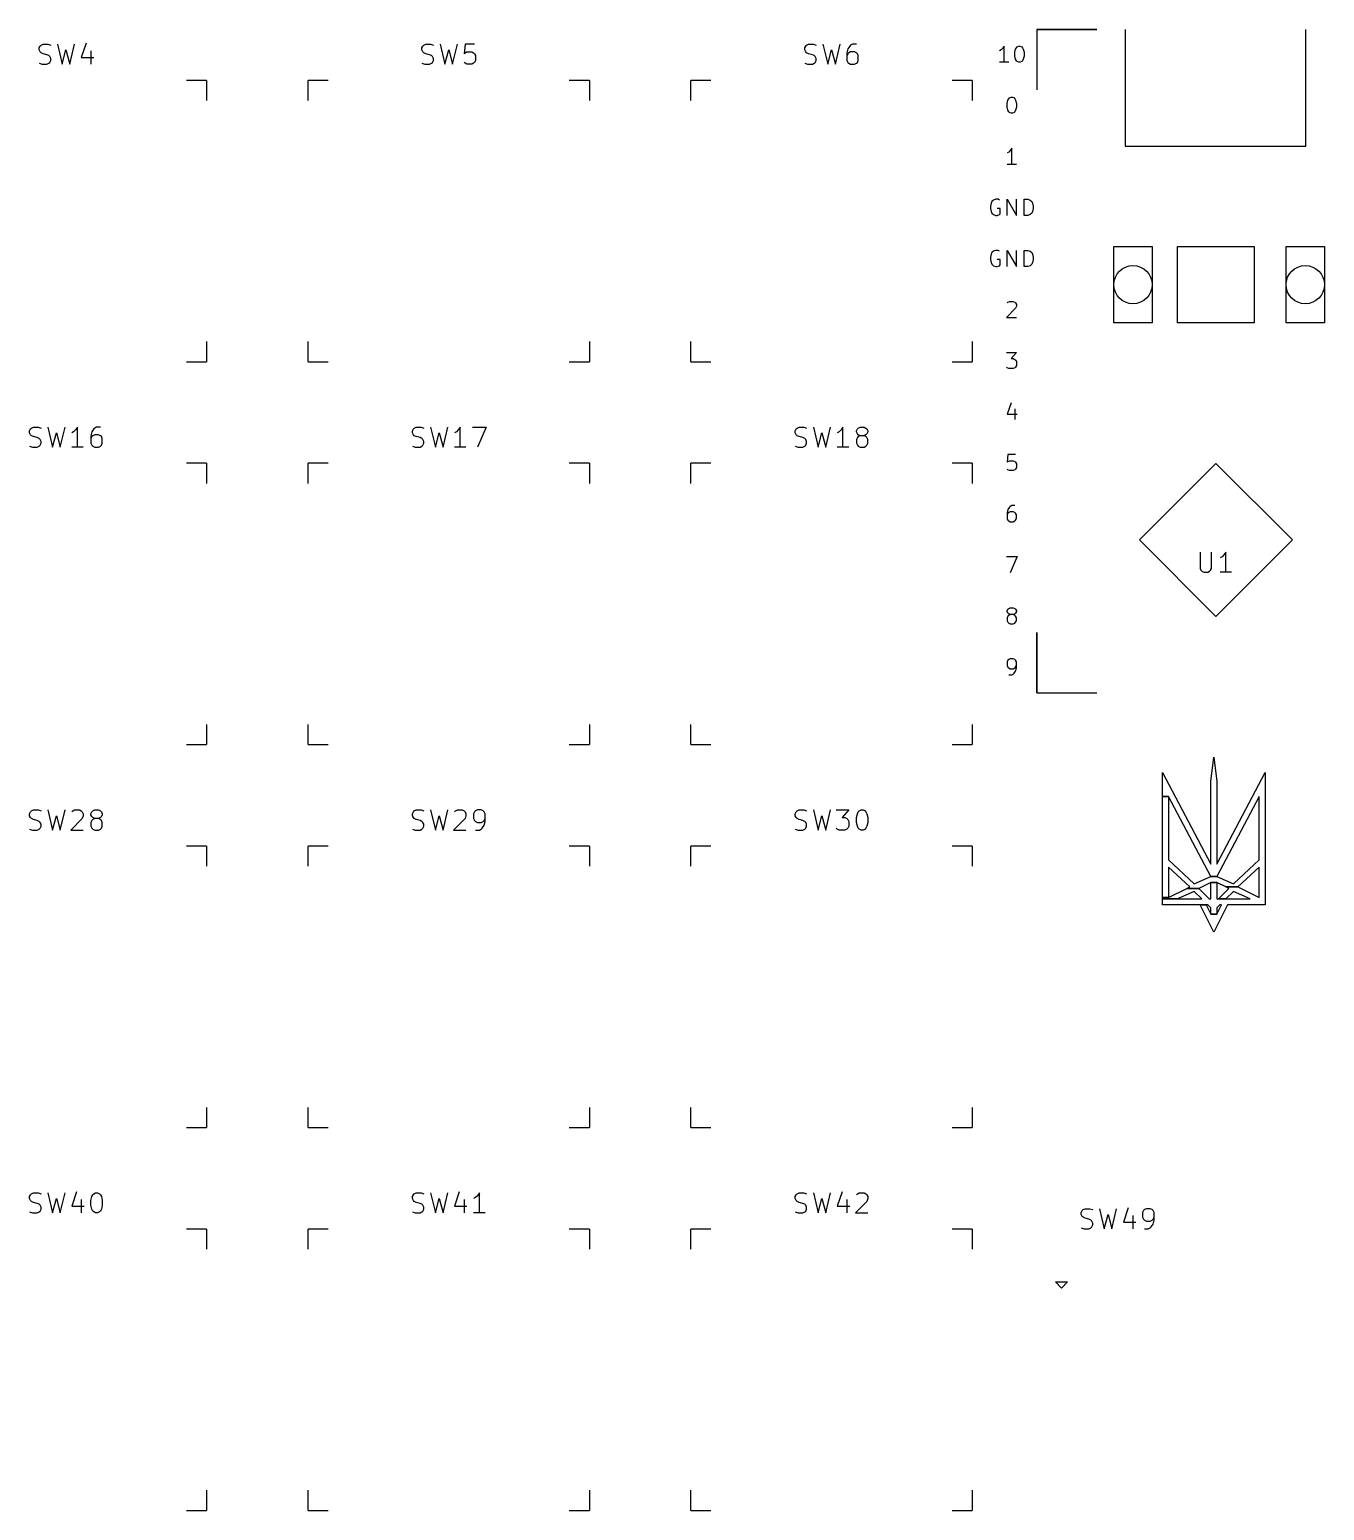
# Model space of a CAD drawing. Extents: x 0.87 to 10.51, y -3.77 to -0.78.
# Drawn here: x 3.326 to 5.862, y -3.676 to -0.775 of the extents above; entities that cross this region are included whole.
import ezdxf

# ---------------------------------------------------------------- set-up
doc = ezdxf.new("R2010")
doc.units = 0
doc.header["$MEASUREMENT"] = 0
doc.layers.add('BLACK', color=7, linetype='CONTINUOUS')

msp = doc.modelspace()

# ---------------------------------------------------------------- linework, layer by layer
at = {"layer": 'BLACK', "linetype": 'CONTINUOUS'}
for p, q in [((5.2988, -0.7754), (5.2988, -0.8935)), ((5.2988, -0.7754), (5.4169, -0.7754)), ((5.4169, -0.7754), (5.2988, -0.7754)), ((5.472, -0.7754), (5.472, -1.0037)), ((5.8264, -1.0037), (5.8264, -0.7754)), ((3.3444, -0.8114), (3.3462, -0.8077)), ((3.3444, -0.8152), (3.3444, -0.8114)), ((3.3462, -0.8077), (3.3481, -0.8058)), ((3.3481, -0.8058), (3.3519, -0.8039)), ((3.3519, -0.8039), (3.3612, -0.8039)), ((3.3612, -0.8039), (3.3669, -0.8058)), ((3.38, -0.8039), (3.3894, -0.8433)), ((3.4043, -0.8433), (3.4137, -0.8039)), ((3.4362, -0.8021), (3.4268, -0.8302)), ((4.0944, -0.8114), (4.0962, -0.8077)), ((4.0944, -0.8152), (4.0944, -0.8114)), ((4.0962, -0.8077), (4.0981, -0.8058)), ((4.0981, -0.8058), (4.1019, -0.8039)), ((4.1019, -0.8039), (4.1112, -0.8039)), ((4.1112, -0.8039), (4.1169, -0.8058)), ((4.13, -0.8039), (4.1394, -0.8433)), ((4.1543, -0.8433), (4.1637, -0.8039)), ((4.1787, -0.8039), (4.1768, -0.8227)), ((4.1975, -0.8039), (4.1787, -0.8039)), ((4.8444, -0.8114), (4.8462, -0.8077)), ((4.8444, -0.8152), (4.8444, -0.8114)), ((4.8462, -0.8077), (4.8481, -0.8058)), ((4.8481, -0.8058), (4.8519, -0.8039)), ((4.8519, -0.8039), (4.8612, -0.8039)), ((4.8612, -0.8039), (4.8669, -0.8058)), ((4.88, -0.8039), (4.8894, -0.8433)), ((4.9043, -0.8433), (4.9137, -0.8039)), ((4.9325, -0.8077), (4.9287, -0.8133)), ((4.9343, -0.8058), (4.9325, -0.8077)), ((4.9381, -0.8039), (4.9343, -0.8058)), ((4.9456, -0.8039), (4.9381, -0.8039)), ((5.235, -0.8078), (5.232, -0.8123)), ((5.235, -0.8393), (5.235, -0.8078)), ((5.2575, -0.8138), (5.259, -0.8108)), ((5.259, -0.8108), (5.2605, -0.8093)), ((5.2605, -0.8093), (5.2635, -0.8078)), ((5.2635, -0.8078), (5.2665, -0.8078)), ((5.2665, -0.8078), (5.2695, -0.8093)), ((5.2695, -0.8093), (5.271, -0.8108)), ((5.271, -0.8108), (5.2725, -0.8138)), ((3.3462, -0.8189), (3.3444, -0.8152)), ((3.3481, -0.8208), (3.3462, -0.8189)), ((3.3519, -0.8227), (3.3481, -0.8208)), ((3.3594, -0.8246), (3.3519, -0.8227)), ((3.3631, -0.8264), (3.3594, -0.8246)), ((3.365, -0.8283), (3.3631, -0.8264)), ((3.3631, -0.8414), (3.365, -0.8396)), ((3.3669, -0.8321), (3.365, -0.8283)), ((3.365, -0.8396), (3.3669, -0.8358)), ((3.3669, -0.8358), (3.3669, -0.8321)), ((3.3894, -0.8433), (3.3969, -0.8152)), ((3.3969, -0.8152), (3.4043, -0.8433)), ((3.4268, -0.8302), (3.4512, -0.8302)), ((3.4456, -0.8171), (3.4456, -0.8433)), ((4.0962, -0.8189), (4.0944, -0.8152)), ((4.0981, -0.8208), (4.0962, -0.8189)), ((4.1019, -0.8227), (4.0981, -0.8208)), ((4.1094, -0.8246), (4.1019, -0.8227)), ((4.1131, -0.8264), (4.1094, -0.8246)), ((4.115, -0.8283), (4.1131, -0.8264)), ((4.1131, -0.8414), (4.115, -0.8396)), ((4.1169, -0.8321), (4.115, -0.8283)), ((4.115, -0.8396), (4.1169, -0.8358)), ((4.1169, -0.8358), (4.1169, -0.8321)), ((4.1394, -0.8433), (4.1469, -0.8152)), ((4.1469, -0.8152), (4.1543, -0.8433)), ((4.1768, -0.8227), (4.1787, -0.8208)), ((4.1787, -0.8414), (4.1768, -0.8396)), ((4.1787, -0.8208), (4.1825, -0.8189)), ((4.1825, -0.8189), (4.1918, -0.8189)), ((4.1918, -0.8189), (4.1956, -0.8208)), ((4.1956, -0.8208), (4.1975, -0.8227)), ((4.1975, -0.8396), (4.1956, -0.8414)), ((4.1975, -0.8227), (4.1993, -0.8264)), ((4.1993, -0.8358), (4.1975, -0.8396)), ((4.1993, -0.8264), (4.1993, -0.8358)), ((4.8462, -0.8189), (4.8444, -0.8152)), ((4.8481, -0.8208), (4.8462, -0.8189)), ((4.8519, -0.8227), (4.8481, -0.8208)), ((4.8594, -0.8246), (4.8519, -0.8227)), ((4.8631, -0.8264), (4.8594, -0.8246)), ((4.865, -0.8283), (4.8631, -0.8264)), ((4.8631, -0.8414), (4.865, -0.8396)), ((4.8669, -0.8321), (4.865, -0.8283)), ((4.865, -0.8396), (4.8669, -0.8358)), ((4.8669, -0.8358), (4.8669, -0.8321)), ((4.8894, -0.8433), (4.8969, -0.8152)), ((4.8969, -0.8152), (4.9043, -0.8433)), ((4.9287, -0.8133), (4.9268, -0.8208)), ((4.9268, -0.8208), (4.9268, -0.8358)), ((4.9287, -0.8227), (4.9268, -0.8264)), ((4.9268, -0.8358), (4.9287, -0.8396)), ((4.9306, -0.8208), (4.9287, -0.8227)), ((4.9287, -0.8396), (4.9306, -0.8414)), ((4.9343, -0.8189), (4.9306, -0.8208)), ((4.9418, -0.8189), (4.9343, -0.8189)), ((4.9456, -0.8208), (4.9418, -0.8189)), ((4.9475, -0.8227), (4.9456, -0.8208)), ((4.9456, -0.8414), (4.9475, -0.8396)), ((4.9493, -0.8264), (4.9475, -0.8227)), ((4.9475, -0.8396), (4.9493, -0.8358)), ((4.9493, -0.8358), (4.9493, -0.8264)), ((5.229, -0.8153), (5.226, -0.8168)), ((5.244, -0.8393), (5.226, -0.8393)), ((5.232, -0.8123), (5.229, -0.8153)), ((5.256, -0.8198), (5.2575, -0.8138)), ((5.256, -0.8273), (5.256, -0.8198)), ((5.2575, -0.8333), (5.256, -0.8273)), ((5.259, -0.8363), (5.2575, -0.8333)), ((5.2605, -0.8378), (5.259, -0.8363)), ((5.2635, -0.8393), (5.2605, -0.8378)), ((5.2665, -0.8393), (5.2635, -0.8393)), ((5.2695, -0.8378), (5.2665, -0.8393)), ((5.271, -0.8363), (5.2695, -0.8378)), ((5.2725, -0.8333), (5.271, -0.8363)), ((5.2725, -0.8138), (5.274, -0.8198)), ((5.274, -0.8273), (5.2725, -0.8333)), ((5.274, -0.8198), (5.274, -0.8273)), ((3.3444, -0.8414), (3.35, -0.8433)), ((3.35, -0.8433), (3.3594, -0.8433)), ((3.3594, -0.8433), (3.3631, -0.8414)), ((4.0944, -0.8414), (4.1, -0.8433)), ((4.1, -0.8433), (4.1094, -0.8433)), ((4.1094, -0.8433), (4.1131, -0.8414)), ((4.1825, -0.8433), (4.1787, -0.8414)), ((4.1918, -0.8433), (4.1825, -0.8433)), ((4.1956, -0.8414), (4.1918, -0.8433)), ((4.8444, -0.8414), (4.85, -0.8433)), ((4.85, -0.8433), (4.8594, -0.8433)), ((4.8594, -0.8433), (4.8631, -0.8414)), ((4.9306, -0.8414), (4.9343, -0.8433)), ((4.9343, -0.8433), (4.9418, -0.8433)), ((4.9418, -0.8433), (4.9456, -0.8414)), ((3.6724, -0.8748), (3.6331, -0.8748)), ((3.6724, -0.8748), (3.6724, -0.9142)), ((3.8713, -0.9142), (3.8713, -0.8748)), ((3.9106, -0.8748), (3.8713, -0.8748)), ((4.4224, -0.8748), (4.3831, -0.8748)), ((4.4224, -0.8748), (4.4224, -0.9142)), ((4.6213, -0.9142), (4.6213, -0.8748)), ((4.6606, -0.8748), (4.6213, -0.8748)), ((5.1724, -0.8748), (5.1331, -0.8748)), ((5.1724, -0.8748), (5.1724, -0.9142)), ((5.241, -0.9198), (5.2425, -0.9138)), ((5.241, -0.9273), (5.241, -0.9198)), ((5.2425, -0.9333), (5.241, -0.9273)), ((5.2425, -0.9138), (5.244, -0.9108)), ((5.244, -0.9108), (5.2455, -0.9093)), ((5.2455, -0.9093), (5.2485, -0.9078)), ((5.2485, -0.9078), (5.2515, -0.9078)), ((5.2515, -0.9078), (5.2545, -0.9093)), ((5.2545, -0.9093), (5.256, -0.9108)), ((5.256, -0.9108), (5.2575, -0.9138)), ((5.2575, -0.9138), (5.259, -0.9198)), ((5.259, -0.9273), (5.2575, -0.9333)), ((5.259, -0.9198), (5.259, -0.9273)), ((5.244, -0.9363), (5.2425, -0.9333)), ((5.2455, -0.9378), (5.244, -0.9363)), ((5.2485, -0.9393), (5.2455, -0.9378)), ((5.2515, -0.9393), (5.2485, -0.9393)), ((5.2545, -0.9378), (5.2515, -0.9393)), ((5.256, -0.9363), (5.2545, -0.9378)), ((5.2575, -0.9333), (5.256, -0.9363)), ((5.247, -1.0123), (5.244, -1.0153)), ((5.25, -1.0078), (5.247, -1.0123)), ((5.25, -1.0393), (5.25, -1.0078)), ((5.472, -1.0037), (5.8264, -1.0037)), ((5.244, -1.0153), (5.241, -1.0168)), ((5.259, -1.0393), (5.241, -1.0393)), ((5.2095, -1.1153), (5.208, -1.1213)), ((5.208, -1.1213), (5.208, -1.1258)), ((5.208, -1.1258), (5.2095, -1.1318)), ((5.211, -1.1123), (5.2095, -1.1153)), ((5.214, -1.1093), (5.211, -1.1123)), ((5.2185, -1.1078), (5.214, -1.1093)), ((5.223, -1.1078), (5.2185, -1.1078)), ((5.2275, -1.1258), (5.2215, -1.1258)), ((5.226, -1.1093), (5.223, -1.1078)), ((5.2275, -1.1363), (5.2275, -1.1258)), ((5.241, -1.1393), (5.241, -1.1078)), ((5.241, -1.1078), (5.259, -1.1393)), ((5.259, -1.1393), (5.259, -1.1078)), ((5.274, -1.1393), (5.274, -1.1078)), ((5.274, -1.1078), (5.2815, -1.1078)), ((5.2815, -1.1078), (5.286, -1.1093)), ((5.286, -1.1093), (5.289, -1.1123)), ((5.289, -1.1123), (5.2905, -1.1153)), ((5.2905, -1.1153), (5.292, -1.1213)), ((5.292, -1.1258), (5.2905, -1.1318)), ((5.292, -1.1213), (5.292, -1.1258)), ((5.2095, -1.1318), (5.211, -1.1348)), ((5.211, -1.1348), (5.214, -1.1378)), ((5.214, -1.1378), (5.2185, -1.1393)), ((5.2185, -1.1393), (5.2215, -1.1393)), ((5.2215, -1.1393), (5.226, -1.1378)), ((5.226, -1.1378), (5.2275, -1.1363)), ((5.2815, -1.1393), (5.274, -1.1393)), ((5.286, -1.1378), (5.2815, -1.1393)), ((5.289, -1.1348), (5.286, -1.1378)), ((5.2905, -1.1318), (5.289, -1.1348)), ((5.2095, -1.2153), (5.208, -1.2213)), ((5.211, -1.2123), (5.2095, -1.2153)), ((5.214, -1.2093), (5.211, -1.2123)), ((5.2185, -1.2078), (5.214, -1.2093)), ((5.223, -1.2078), (5.2185, -1.2078)), ((5.226, -1.2093), (5.223, -1.2078)), ((5.241, -1.2393), (5.241, -1.2078)), ((5.241, -1.2078), (5.259, -1.2393)), ((5.259, -1.2393), (5.259, -1.2078)), ((5.274, -1.2393), (5.274, -1.2078)), ((5.274, -1.2078), (5.2815, -1.2078)), ((5.2815, -1.2078), (5.286, -1.2093)), ((5.286, -1.2093), (5.289, -1.2123)), ((5.289, -1.2123), (5.2905, -1.2153)), ((5.2905, -1.2153), (5.292, -1.2213)), ((5.45, -1.2), (5.525, -1.2)), ((5.45, -1.35), (5.45, -1.2)), ((5.525, -1.2), (5.525, -1.35)), ((5.575, -1.2), (5.725, -1.2)), ((5.575, -1.35), (5.575, -1.2)), ((5.725, -1.2), (5.725, -1.35)), ((5.7875, -1.2), (5.8625, -1.2)), ((5.7875, -1.35), (5.7875, -1.2)), ((5.8625, -1.2), (5.8625, -1.35)), ((5.208, -1.2213), (5.208, -1.2258)), ((5.208, -1.2258), (5.2095, -1.2318)), ((5.2095, -1.2318), (5.211, -1.2348)), ((5.211, -1.2348), (5.214, -1.2378)), ((5.214, -1.2378), (5.2185, -1.2393)), ((5.2185, -1.2393), (5.2215, -1.2393)), ((5.2275, -1.2258), (5.2215, -1.2258)), ((5.2215, -1.2393), (5.226, -1.2378)), ((5.226, -1.2378), (5.2275, -1.2363)), ((5.2275, -1.2363), (5.2275, -1.2258)), ((5.2815, -1.2393), (5.274, -1.2393)), ((5.286, -1.2378), (5.2815, -1.2393)), ((5.289, -1.2348), (5.286, -1.2378)), ((5.2905, -1.2318), (5.289, -1.2348)), ((5.292, -1.2258), (5.2905, -1.2318)), ((5.292, -1.2213), (5.292, -1.2258)), ((5.2575, -1.3213), (5.2395, -1.3393)), ((5.241, -1.3108), (5.2425, -1.3093)), ((5.2425, -1.3093), (5.2455, -1.3078)), ((5.2455, -1.3078), (5.253, -1.3078)), ((5.253, -1.3078), (5.256, -1.3093)), ((5.256, -1.3093), (5.2575, -1.3108)), ((5.2575, -1.3108), (5.259, -1.3138)), ((5.259, -1.3168), (5.2575, -1.3213)), ((5.259, -1.3138), (5.259, -1.3168)), ((5.2395, -1.3393), (5.259, -1.3393)), ((5.525, -1.35), (5.45, -1.35)), ((5.725, -1.35), (5.575, -1.35)), ((5.8625, -1.35), (5.7875, -1.35)), ((3.6724, -1.3866), (3.6724, -1.426)), ((3.8713, -1.426), (3.8713, -1.3866)), ((4.4224, -1.3866), (4.4224, -1.426)), ((4.6213, -1.426), (4.6213, -1.3866)), ((5.1724, -1.3866), (5.1724, -1.426)), ((5.2395, -1.4078), (5.259, -1.4078)), ((5.259, -1.4078), (5.2485, -1.4198)), ((5.2485, -1.4198), (5.253, -1.4198)), ((5.253, -1.4198), (5.256, -1.4213)), ((5.256, -1.4213), (5.2575, -1.4228)), ((3.6331, -1.426), (3.6724, -1.426)), ((3.8713, -1.426), (3.9106, -1.426)), ((4.3831, -1.426), (4.4224, -1.426)), ((4.6213, -1.426), (4.6606, -1.426)), ((5.1331, -1.426), (5.1724, -1.426)), ((5.241, -1.4378), (5.2395, -1.4363)), ((5.244, -1.4393), (5.241, -1.4378)), ((5.253, -1.4393), (5.244, -1.4393)), ((5.256, -1.4378), (5.253, -1.4393)), ((5.2575, -1.4363), (5.256, -1.4378)), ((5.2575, -1.4228), (5.259, -1.4258)), ((5.259, -1.4333), (5.2575, -1.4363)), ((5.259, -1.4258), (5.259, -1.4333)), ((5.2485, -1.5063), (5.241, -1.5288)), ((5.241, -1.5288), (5.2605, -1.5288)), ((5.256, -1.5183), (5.256, -1.5393)), ((3.3256, -1.5614), (3.3275, -1.5577)), ((3.3256, -1.5652), (3.3256, -1.5614)), ((3.3275, -1.5689), (3.3256, -1.5652)), ((3.3275, -1.5577), (3.3294, -1.5558)), ((3.3294, -1.5558), (3.3331, -1.5539)), ((3.3331, -1.5539), (3.3425, -1.5539)), ((3.3425, -1.5539), (3.3481, -1.5558)), ((3.3612, -1.5539), (3.3706, -1.5933)), ((3.3706, -1.5933), (3.3781, -1.5652)), ((3.3781, -1.5652), (3.3856, -1.5933)), ((3.3856, -1.5933), (3.395, -1.5539)), ((3.4118, -1.5633), (3.4081, -1.5652)), ((3.4156, -1.5596), (3.4118, -1.5633)), ((3.4193, -1.5539), (3.4156, -1.5596)), ((3.4193, -1.5933), (3.4193, -1.5539)), ((3.4475, -1.5633), (3.4456, -1.5708)), ((3.4512, -1.5577), (3.4475, -1.5633)), ((3.4531, -1.5558), (3.4512, -1.5577)), ((3.4568, -1.5539), (3.4531, -1.5558)), ((3.4643, -1.5539), (3.4568, -1.5539)), ((4.0756, -1.5614), (4.0775, -1.5577)), ((4.0756, -1.5652), (4.0756, -1.5614)), ((4.0775, -1.5689), (4.0756, -1.5652)), ((4.0775, -1.5577), (4.0794, -1.5558)), ((4.0794, -1.5558), (4.0831, -1.5539)), ((4.0831, -1.5539), (4.0925, -1.5539)), ((4.0925, -1.5539), (4.0981, -1.5558)), ((4.1112, -1.5539), (4.1206, -1.5933)), ((4.1206, -1.5933), (4.1281, -1.5652)), ((4.1281, -1.5652), (4.1356, -1.5933)), ((4.1356, -1.5933), (4.145, -1.5539)), ((4.1618, -1.5633), (4.1581, -1.5652)), ((4.1656, -1.5596), (4.1618, -1.5633)), ((4.1693, -1.5539), (4.1656, -1.5596)), ((4.1693, -1.5933), (4.1693, -1.5539)), ((4.1937, -1.5539), (4.22, -1.5539)), ((4.22, -1.5539), (4.2031, -1.5933)), ((4.8256, -1.5614), (4.8275, -1.5577)), ((4.8256, -1.5652), (4.8256, -1.5614)), ((4.8275, -1.5689), (4.8256, -1.5652)), ((4.8275, -1.5577), (4.8294, -1.5558)), ((4.8294, -1.5558), (4.8331, -1.5539)), ((4.8331, -1.5539), (4.8425, -1.5539)), ((4.8425, -1.5539), (4.8481, -1.5558)), ((4.8612, -1.5539), (4.8706, -1.5933)), ((4.8706, -1.5933), (4.8781, -1.5652)), ((4.8781, -1.5652), (4.8856, -1.5933)), ((4.8856, -1.5933), (4.895, -1.5539)), ((4.9118, -1.5633), (4.9081, -1.5652)), ((4.9156, -1.5596), (4.9118, -1.5633)), ((4.9193, -1.5539), (4.9156, -1.5596)), ((4.9193, -1.5933), (4.9193, -1.5539)), ((4.9456, -1.5614), (4.9475, -1.5577)), ((4.9456, -1.5633), (4.9456, -1.5614)), ((4.9475, -1.5671), (4.9456, -1.5633)), ((4.9475, -1.5577), (4.9493, -1.5558)), ((4.9493, -1.5558), (4.9531, -1.5539)), ((4.9531, -1.5539), (4.9606, -1.5539)), ((4.9606, -1.5539), (4.9643, -1.5558)), ((4.9643, -1.5558), (4.9662, -1.5577)), ((4.9662, -1.5577), (4.9681, -1.5614)), ((4.9681, -1.5633), (4.9662, -1.5671)), ((4.9681, -1.5614), (4.9681, -1.5633)), ((3.3256, -1.5914), (3.3312, -1.5933)), ((3.3294, -1.5708), (3.3275, -1.5689)), ((3.3331, -1.5727), (3.3294, -1.5708)), ((3.3312, -1.5933), (3.3406, -1.5933)), ((3.3406, -1.5746), (3.3331, -1.5727)), ((3.3444, -1.5764), (3.3406, -1.5746)), ((3.3406, -1.5933), (3.3444, -1.5914)), ((3.3462, -1.5783), (3.3444, -1.5764)), ((3.3444, -1.5914), (3.3462, -1.5896)), ((3.3481, -1.5821), (3.3462, -1.5783)), ((3.3462, -1.5896), (3.3481, -1.5858)), ((3.3481, -1.5858), (3.3481, -1.5821)), ((3.4306, -1.5933), (3.4081, -1.5933)), ((3.4456, -1.5708), (3.4456, -1.5858)), ((3.4475, -1.5727), (3.4456, -1.5764)), ((3.4456, -1.5858), (3.4475, -1.5896)), ((3.4493, -1.5708), (3.4475, -1.5727)), ((3.4475, -1.5896), (3.4493, -1.5914)), ((3.4531, -1.5689), (3.4493, -1.5708)), ((3.4493, -1.5914), (3.4531, -1.5933)), ((3.4606, -1.5689), (3.4531, -1.5689)), ((3.4531, -1.5933), (3.4606, -1.5933)), ((3.4643, -1.5708), (3.4606, -1.5689)), ((3.4606, -1.5933), (3.4643, -1.5914)), ((3.4662, -1.5727), (3.4643, -1.5708)), ((3.4643, -1.5914), (3.4662, -1.5896)), ((3.4681, -1.5764), (3.4662, -1.5727)), ((3.4662, -1.5896), (3.4681, -1.5858)), ((3.4681, -1.5858), (3.4681, -1.5764)), ((4.0756, -1.5914), (4.0812, -1.5933)), ((4.0794, -1.5708), (4.0775, -1.5689)), ((4.0831, -1.5727), (4.0794, -1.5708)), ((4.0812, -1.5933), (4.0906, -1.5933)), ((4.0906, -1.5746), (4.0831, -1.5727)), ((4.0944, -1.5764), (4.0906, -1.5746)), ((4.0906, -1.5933), (4.0944, -1.5914)), ((4.0962, -1.5783), (4.0944, -1.5764)), ((4.0944, -1.5914), (4.0962, -1.5896)), ((4.0981, -1.5821), (4.0962, -1.5783)), ((4.0962, -1.5896), (4.0981, -1.5858)), ((4.0981, -1.5858), (4.0981, -1.5821)), ((4.1806, -1.5933), (4.1581, -1.5933)), ((4.8256, -1.5914), (4.8312, -1.5933)), ((4.8294, -1.5708), (4.8275, -1.5689)), ((4.8331, -1.5727), (4.8294, -1.5708)), ((4.8312, -1.5933), (4.8406, -1.5933)), ((4.8406, -1.5746), (4.8331, -1.5727)), ((4.8444, -1.5764), (4.8406, -1.5746)), ((4.8406, -1.5933), (4.8444, -1.5914)), ((4.8462, -1.5783), (4.8444, -1.5764)), ((4.8444, -1.5914), (4.8462, -1.5896)), ((4.8481, -1.5821), (4.8462, -1.5783)), ((4.8462, -1.5896), (4.8481, -1.5858)), ((4.8481, -1.5858), (4.8481, -1.5821)), ((4.9306, -1.5933), (4.9081, -1.5933)), ((4.9475, -1.5746), (4.9456, -1.5783)), ((4.9456, -1.5783), (4.9456, -1.5858)), ((4.9456, -1.5858), (4.9475, -1.5896)), ((4.9493, -1.5689), (4.9475, -1.5671)), ((4.9493, -1.5727), (4.9475, -1.5746)), ((4.9475, -1.5896), (4.9493, -1.5914)), ((4.9531, -1.5708), (4.9493, -1.5689)), ((4.9531, -1.5708), (4.9493, -1.5727)), ((4.9493, -1.5914), (4.9531, -1.5933)), ((4.9606, -1.5708), (4.9531, -1.5708)), ((4.9531, -1.5933), (4.9606, -1.5933)), ((4.9643, -1.5689), (4.9606, -1.5708)), ((4.9643, -1.5727), (4.9606, -1.5708)), ((4.9606, -1.5933), (4.9643, -1.5914)), ((4.9662, -1.5671), (4.9643, -1.5689)), ((4.9662, -1.5746), (4.9643, -1.5727)), ((4.9643, -1.5914), (4.9662, -1.5896)), ((4.9681, -1.5783), (4.9662, -1.5746)), ((4.9662, -1.5896), (4.9681, -1.5858)), ((4.9681, -1.5858), (4.9681, -1.5783)), ((5.2425, -1.6078), (5.241, -1.6228)), ((5.241, -1.6228), (5.2425, -1.6213)), ((5.2575, -1.6078), (5.2425, -1.6078)), ((5.2425, -1.6213), (5.2455, -1.6198)), ((5.2455, -1.6198), (5.253, -1.6198)), ((5.253, -1.6198), (5.256, -1.6213)), ((5.256, -1.6213), (5.2575, -1.6228)), ((5.2575, -1.6228), (5.259, -1.6258)), ((3.6724, -1.6248), (3.6331, -1.6248)), ((3.6724, -1.6248), (3.6724, -1.6642)), ((3.8713, -1.6642), (3.8713, -1.6248)), ((3.9106, -1.6248), (3.8713, -1.6248)), ((4.4224, -1.6248), (4.3831, -1.6248)), ((4.4224, -1.6248), (4.4224, -1.6642)), ((4.6213, -1.6642), (4.6213, -1.6248)), ((4.6606, -1.6248), (4.6213, -1.6248)), ((5.1724, -1.6248), (5.1331, -1.6248)), ((5.1724, -1.6248), (5.1724, -1.6642)), ((5.2425, -1.6378), (5.241, -1.6363)), ((5.2455, -1.6393), (5.2425, -1.6378)), ((5.253, -1.6393), (5.2455, -1.6393)), ((5.256, -1.6378), (5.253, -1.6393)), ((5.2575, -1.6363), (5.256, -1.6378)), ((5.259, -1.6333), (5.2575, -1.6363)), ((5.259, -1.6258), (5.259, -1.6333)), ((5.5, -1.775), (5.65, -1.625)), ((5.65, -1.625), (5.8, -1.775)), ((5.2455, -1.7108), (5.2425, -1.7153)), ((5.247, -1.7093), (5.2455, -1.7108)), ((5.25, -1.7078), (5.247, -1.7093)), ((5.256, -1.7078), (5.25, -1.7078)), ((5.2425, -1.7153), (5.241, -1.7213)), ((5.241, -1.7213), (5.241, -1.7333)), ((5.2425, -1.7228), (5.241, -1.7258)), ((5.241, -1.7333), (5.2425, -1.7363)), ((5.244, -1.7213), (5.2425, -1.7228)), ((5.2425, -1.7363), (5.244, -1.7378)), ((5.247, -1.7198), (5.244, -1.7213)), ((5.244, -1.7378), (5.247, -1.7393)), ((5.253, -1.7198), (5.247, -1.7198)), ((5.247, -1.7393), (5.253, -1.7393)), ((5.256, -1.7213), (5.253, -1.7198)), ((5.253, -1.7393), (5.256, -1.7378)), ((5.2575, -1.7228), (5.256, -1.7213)), ((5.256, -1.7378), (5.2575, -1.7363)), ((5.259, -1.7258), (5.2575, -1.7228)), ((5.2575, -1.7363), (5.259, -1.7333)), ((5.259, -1.7333), (5.259, -1.7258)), ((5.65, -1.925), (5.5, -1.775)), ((5.8, -1.775), (5.65, -1.925)), ((5.2395, -1.8078), (5.2605, -1.8078)), ((5.2605, -1.8078), (5.247, -1.8393)), ((5.6188, -1.7989), (5.6188, -1.8308)), ((5.6413, -1.8308), (5.6413, -1.7989)), ((5.6619, -1.8083), (5.6582, -1.8102)), ((5.6657, -1.8045), (5.6619, -1.8083)), ((5.6694, -1.7989), (5.6657, -1.8045)), ((5.6694, -1.8383), (5.6694, -1.7989)), ((5.6188, -1.8308), (5.6207, -1.8345)), ((5.6207, -1.8345), (5.6226, -1.8364)), ((5.6226, -1.8364), (5.6263, -1.8383)), ((5.6263, -1.8383), (5.6338, -1.8383)), ((5.6338, -1.8383), (5.6376, -1.8364)), ((5.6376, -1.8364), (5.6394, -1.8345)), ((5.6394, -1.8345), (5.6413, -1.8308)), ((5.6807, -1.8383), (5.6582, -1.8383)), ((5.241, -1.9138), (5.2425, -1.9108)), ((5.241, -1.9153), (5.241, -1.9138)), ((5.2425, -1.9108), (5.244, -1.9093)), ((5.244, -1.9093), (5.247, -1.9078)), ((5.247, -1.9078), (5.253, -1.9078)), ((5.253, -1.9078), (5.256, -1.9093)), ((5.256, -1.9093), (5.2575, -1.9108)), ((5.2575, -1.9108), (5.259, -1.9138)), ((5.259, -1.9138), (5.259, -1.9153)), ((5.2425, -1.9183), (5.241, -1.9153)), ((5.2425, -1.9243), (5.241, -1.9273)), ((5.241, -1.9273), (5.241, -1.9333)), ((5.241, -1.9333), (5.2425, -1.9363)), ((5.244, -1.9198), (5.2425, -1.9183)), ((5.244, -1.9228), (5.2425, -1.9243)), ((5.2425, -1.9363), (5.244, -1.9378)), ((5.247, -1.9213), (5.244, -1.9198)), ((5.247, -1.9213), (5.244, -1.9228)), ((5.244, -1.9378), (5.247, -1.9393)), ((5.253, -1.9213), (5.247, -1.9213)), ((5.247, -1.9393), (5.253, -1.9393)), ((5.256, -1.9198), (5.253, -1.9213)), ((5.256, -1.9228), (5.253, -1.9213)), ((5.253, -1.9393), (5.256, -1.9378)), ((5.2575, -1.9183), (5.256, -1.9198)), ((5.2575, -1.9243), (5.256, -1.9228)), ((5.256, -1.9378), (5.2575, -1.9363)), ((5.259, -1.9153), (5.2575, -1.9183)), ((5.259, -1.9273), (5.2575, -1.9243)), ((5.2575, -1.9363), (5.259, -1.9333)), ((5.259, -1.9333), (5.259, -1.9273)), ((5.2988, -1.9565), (5.2988, -2.0746)), ((5.2988, -2.0746), (5.2988, -1.9565)), ((5.2425, -2.0108), (5.241, -2.0138)), ((5.241, -2.0138), (5.241, -2.0213)), ((5.241, -2.0213), (5.2425, -2.0243)), ((5.244, -2.0093), (5.2425, -2.0108)), ((5.2425, -2.0243), (5.244, -2.0258)), ((5.247, -2.0078), (5.244, -2.0093)), ((5.244, -2.0258), (5.247, -2.0273)), ((5.253, -2.0078), (5.247, -2.0078)), ((5.247, -2.0273), (5.253, -2.0273)), ((5.256, -2.0093), (5.253, -2.0078)), ((5.253, -2.0273), (5.256, -2.0258)), ((5.2575, -2.0108), (5.256, -2.0093)), ((5.256, -2.0258), (5.2575, -2.0243)), ((5.259, -2.0138), (5.2575, -2.0108)), ((5.2575, -2.0243), (5.259, -2.0213)), ((5.2575, -2.0318), (5.259, -2.0258)), ((5.259, -2.0258), (5.259, -2.0138)), ((5.244, -2.0393), (5.25, -2.0393)), ((5.25, -2.0393), (5.253, -2.0378)), ((5.253, -2.0378), (5.2545, -2.0363)), ((5.2545, -2.0363), (5.2575, -2.0318)), ((5.2988, -2.0746), (5.4169, -2.0746)), ((3.6724, -2.1366), (3.6724, -2.176)), ((3.8713, -2.176), (3.8713, -2.1366)), ((4.4224, -2.1366), (4.4224, -2.176)), ((4.6213, -2.176), (4.6213, -2.1366)), ((5.1724, -2.1366), (5.1724, -2.176)), ((3.6331, -2.176), (3.6724, -2.176)), ((3.8713, -2.176), (3.9106, -2.176)), ((4.3831, -2.176), (4.4224, -2.176)), ((4.6213, -2.176), (4.6606, -2.176)), ((5.1331, -2.176), (5.1724, -2.176)), ((5.64, -2.248), (5.6458, -2.2008)), ((5.6458, -2.2008), (5.6518, -2.248)), ((5.5455, -2.2775), (5.5455, -2.2303)), ((5.5455, -2.2303), (5.64, -2.4104)), ((5.6518, -2.4104), (5.7463, -2.2303)), ((5.7463, -2.2303), (5.7463, -2.4901)), ((5.64, -2.4104), (5.64, -2.248)), ((5.6518, -2.248), (5.6518, -2.4104)), ((5.5455, -2.4015), (5.5455, -2.2775)), ((5.5455, -2.2775), (5.5573, -2.2775)), ((5.5573, -2.2775), (5.5455, -2.2775)), ((5.5573, -2.2775), (5.5573, -2.4015)), ((5.64, -2.434), (5.5573, -2.2775)), ((5.7345, -2.2775), (5.6518, -2.434)), ((5.7345, -2.4015), (5.7345, -2.2775)), ((3.3256, -2.3114), (3.3275, -2.3077)), ((3.3256, -2.3152), (3.3256, -2.3114)), ((3.3275, -2.3189), (3.3256, -2.3152)), ((3.3275, -2.3077), (3.3294, -2.3058)), ((3.3294, -2.3208), (3.3275, -2.3189)), ((3.3294, -2.3058), (3.3331, -2.3039)), ((3.3331, -2.3039), (3.3425, -2.3039)), ((3.3425, -2.3039), (3.3481, -2.3058)), ((3.3612, -2.3039), (3.3706, -2.3433)), ((3.3706, -2.3433), (3.3781, -2.3152)), ((3.3781, -2.3152), (3.3856, -2.3433)), ((3.3856, -2.3433), (3.395, -2.3039)), ((3.4081, -2.3077), (3.41, -2.3058)), ((3.41, -2.3058), (3.4137, -2.3039)), ((3.4137, -2.3039), (3.4231, -2.3039)), ((3.4231, -2.3039), (3.4268, -2.3058)), ((3.4268, -2.3058), (3.4287, -2.3077)), ((3.4287, -2.3077), (3.4306, -2.3114)), ((3.4306, -2.3152), (3.4287, -2.3208)), ((3.4306, -2.3114), (3.4306, -2.3152)), ((3.4456, -2.3114), (3.4475, -2.3077)), ((3.4456, -2.3133), (3.4456, -2.3114)), ((3.4475, -2.3171), (3.4456, -2.3133)), ((3.4475, -2.3077), (3.4493, -2.3058)), ((3.4493, -2.3189), (3.4475, -2.3171)), ((3.4493, -2.3058), (3.4531, -2.3039)), ((3.4531, -2.3208), (3.4493, -2.3189)), ((3.4531, -2.3039), (3.4606, -2.3039)), ((3.4606, -2.3039), (3.4643, -2.3058)), ((3.4643, -2.3189), (3.4606, -2.3208)), ((3.4643, -2.3058), (3.4662, -2.3077)), ((3.4662, -2.3171), (3.4643, -2.3189)), ((3.4662, -2.3077), (3.4681, -2.3114)), ((3.4681, -2.3133), (3.4662, -2.3171)), ((3.4681, -2.3114), (3.4681, -2.3133)), ((4.0756, -2.3114), (4.0775, -2.3077)), ((4.0756, -2.3152), (4.0756, -2.3114)), ((4.0775, -2.3189), (4.0756, -2.3152)), ((4.0775, -2.3077), (4.0794, -2.3058)), ((4.0794, -2.3208), (4.0775, -2.3189)), ((4.0794, -2.3058), (4.0831, -2.3039)), ((4.0831, -2.3039), (4.0925, -2.3039)), ((4.0925, -2.3039), (4.0981, -2.3058)), ((4.1112, -2.3039), (4.1206, -2.3433)), ((4.1206, -2.3433), (4.1281, -2.3152)), ((4.1281, -2.3152), (4.1356, -2.3433)), ((4.1356, -2.3433), (4.145, -2.3039)), ((4.1581, -2.3077), (4.16, -2.3058)), ((4.16, -2.3058), (4.1637, -2.3039)), ((4.1637, -2.3039), (4.1731, -2.3039)), ((4.1731, -2.3039), (4.1768, -2.3058)), ((4.1768, -2.3058), (4.1787, -2.3077)), ((4.1787, -2.3077), (4.1806, -2.3114)), ((4.1806, -2.3152), (4.1787, -2.3208)), ((4.1806, -2.3114), (4.1806, -2.3152)), ((4.1975, -2.3077), (4.1956, -2.3114)), ((4.1956, -2.3114), (4.1956, -2.3208)), ((4.1993, -2.3058), (4.1975, -2.3077)), ((4.2031, -2.3039), (4.1993, -2.3058)), ((4.2106, -2.3039), (4.2031, -2.3039)), ((4.2143, -2.3058), (4.2106, -2.3039)), ((4.2162, -2.3077), (4.2143, -2.3058)), ((4.2181, -2.3114), (4.2162, -2.3077)), ((4.2181, -2.3264), (4.2181, -2.3114)), ((4.8256, -2.3114), (4.8275, -2.3077)), ((4.8256, -2.3152), (4.8256, -2.3114)), ((4.8275, -2.3189), (4.8256, -2.3152)), ((4.8275, -2.3077), (4.8294, -2.3058)), ((4.8294, -2.3208), (4.8275, -2.3189)), ((4.8294, -2.3058), (4.8331, -2.3039)), ((4.8331, -2.3039), (4.8425, -2.3039)), ((4.8425, -2.3039), (4.8481, -2.3058)), ((4.8612, -2.3039), (4.8706, -2.3433)), ((4.8706, -2.3433), (4.8781, -2.3152)), ((4.8781, -2.3152), (4.8856, -2.3433)), ((4.8856, -2.3433), (4.895, -2.3039)), ((4.9062, -2.3039), (4.9306, -2.3039)), ((4.9306, -2.3039), (4.9175, -2.3189)), ((4.9175, -2.3189), (4.9231, -2.3189)), ((4.9231, -2.3189), (4.9268, -2.3208)), ((4.9456, -2.3189), (4.9475, -2.3114)), ((4.9456, -2.3283), (4.9456, -2.3189)), ((4.9475, -2.3114), (4.9493, -2.3077)), ((4.9493, -2.3077), (4.9512, -2.3058)), ((4.9512, -2.3058), (4.955, -2.3039)), ((4.955, -2.3039), (4.9587, -2.3039)), ((4.9587, -2.3039), (4.9625, -2.3058)), ((4.9625, -2.3058), (4.9643, -2.3077)), ((4.9643, -2.3077), (4.9662, -2.3114)), ((4.9662, -2.3114), (4.9681, -2.3189)), ((4.9681, -2.3189), (4.9681, -2.3283)), ((3.3256, -2.3414), (3.3312, -2.3433)), ((3.3331, -2.3227), (3.3294, -2.3208)), ((3.3312, -2.3433), (3.3406, -2.3433)), ((3.3406, -2.3246), (3.3331, -2.3227)), ((3.3444, -2.3264), (3.3406, -2.3246)), ((3.3406, -2.3433), (3.3444, -2.3414)), ((3.3462, -2.3283), (3.3444, -2.3264)), ((3.3444, -2.3414), (3.3462, -2.3396)), ((3.3481, -2.3321), (3.3462, -2.3283)), ((3.3462, -2.3396), (3.3481, -2.3358)), ((3.3481, -2.3358), (3.3481, -2.3321)), ((3.4287, -2.3208), (3.4062, -2.3433)), ((3.4062, -2.3433), (3.4306, -2.3433)), ((3.4475, -2.3246), (3.4456, -2.3283)), ((3.4456, -2.3283), (3.4456, -2.3358)), ((3.4456, -2.3358), (3.4475, -2.3396)), ((3.4493, -2.3227), (3.4475, -2.3246)), ((3.4475, -2.3396), (3.4493, -2.3414)), ((3.4531, -2.3208), (3.4493, -2.3227)), ((3.4493, -2.3414), (3.4531, -2.3433)), ((3.4606, -2.3208), (3.4531, -2.3208)), ((3.4531, -2.3433), (3.4606, -2.3433)), ((3.4643, -2.3227), (3.4606, -2.3208)), ((3.4606, -2.3433), (3.4643, -2.3414)), ((3.4662, -2.3246), (3.4643, -2.3227)), ((3.4643, -2.3414), (3.4662, -2.3396)), ((3.4681, -2.3283), (3.4662, -2.3246)), ((3.4662, -2.3396), (3.4681, -2.3358)), ((3.4681, -2.3358), (3.4681, -2.3283)), ((4.0756, -2.3414), (4.0812, -2.3433)), ((4.0831, -2.3227), (4.0794, -2.3208)), ((4.0812, -2.3433), (4.0906, -2.3433)), ((4.0906, -2.3246), (4.0831, -2.3227)), ((4.0944, -2.3264), (4.0906, -2.3246)), ((4.0906, -2.3433), (4.0944, -2.3414)), ((4.0962, -2.3283), (4.0944, -2.3264)), ((4.0944, -2.3414), (4.0962, -2.3396)), ((4.0981, -2.3321), (4.0962, -2.3283)), ((4.0962, -2.3396), (4.0981, -2.3358)), ((4.0981, -2.3358), (4.0981, -2.3321)), ((4.1787, -2.3208), (4.1562, -2.3433)), ((4.1562, -2.3433), (4.1806, -2.3433)), ((4.1956, -2.3208), (4.1975, -2.3246)), ((4.1975, -2.3246), (4.1993, -2.3264)), ((4.1993, -2.3264), (4.2031, -2.3283)), ((4.1993, -2.3433), (4.2068, -2.3433)), ((4.2031, -2.3283), (4.2106, -2.3283)), ((4.2068, -2.3433), (4.2106, -2.3414)), ((4.2106, -2.3283), (4.2143, -2.3264)), ((4.2106, -2.3414), (4.2125, -2.3396)), ((4.2125, -2.3396), (4.2162, -2.3339)), ((4.2143, -2.3264), (4.2162, -2.3246)), ((4.2162, -2.3246), (4.2181, -2.3208)), ((4.2162, -2.3339), (4.2181, -2.3264)), ((4.8256, -2.3414), (4.8312, -2.3433)), ((4.8331, -2.3227), (4.8294, -2.3208)), ((4.8312, -2.3433), (4.8406, -2.3433)), ((4.8406, -2.3246), (4.8331, -2.3227)), ((4.8444, -2.3264), (4.8406, -2.3246)), ((4.8406, -2.3433), (4.8444, -2.3414)), ((4.8462, -2.3283), (4.8444, -2.3264)), ((4.8444, -2.3414), (4.8462, -2.3396)), ((4.8481, -2.3321), (4.8462, -2.3283)), ((4.8462, -2.3396), (4.8481, -2.3358)), ((4.8481, -2.3358), (4.8481, -2.3321)), ((4.9081, -2.3414), (4.9062, -2.3396)), ((4.9118, -2.3433), (4.9081, -2.3414)), ((4.9231, -2.3433), (4.9118, -2.3433)), ((4.9268, -2.3414), (4.9231, -2.3433)), ((4.9268, -2.3208), (4.9287, -2.3227)), ((4.9287, -2.3396), (4.9268, -2.3414)), ((4.9287, -2.3227), (4.9306, -2.3264)), ((4.9306, -2.3358), (4.9287, -2.3396)), ((4.9306, -2.3264), (4.9306, -2.3358)), ((4.9475, -2.3358), (4.9456, -2.3283)), ((4.9493, -2.3396), (4.9475, -2.3358)), ((4.9512, -2.3414), (4.9493, -2.3396)), ((4.955, -2.3433), (4.9512, -2.3414)), ((4.9587, -2.3433), (4.955, -2.3433)), ((4.9625, -2.3414), (4.9587, -2.3433)), ((4.9643, -2.3396), (4.9625, -2.3414)), ((4.9662, -2.3358), (4.9643, -2.3396)), ((4.9681, -2.3283), (4.9662, -2.3358)), ((3.6724, -2.3748), (3.6331, -2.3748)), ((3.6724, -2.3748), (3.6724, -2.4142)), ((3.8713, -2.4142), (3.8713, -2.3748)), ((3.9106, -2.3748), (3.8713, -2.3748)), ((4.4224, -2.3748), (4.3831, -2.3748)), ((4.4224, -2.3748), (4.4224, -2.4142)), ((4.6213, -2.4142), (4.6213, -2.3748)), ((4.6606, -2.3748), (4.6213, -2.3748)), ((5.1724, -2.3748), (5.1331, -2.3748)), ((5.1724, -2.3748), (5.1724, -2.4142)), ((5.5455, -2.4163), (5.5455, -2.4015)), ((5.5573, -2.4015), (5.6075, -2.4488)), ((5.6843, -2.4488), (5.7345, -2.4015)), ((5.5455, -2.4754), (5.5455, -2.4163)), ((5.5987, -2.4547), (5.5573, -2.4163)), ((5.5573, -2.4163), (5.5573, -2.4754)), ((5.6075, -2.4488), (5.64, -2.434)), ((5.64, -2.434), (5.6518, -2.434)), ((5.6518, -2.434), (5.64, -2.434)), ((5.6518, -2.434), (5.6843, -2.4488)), ((5.7345, -2.4163), (5.6931, -2.4547)), ((5.7345, -2.4754), (5.7345, -2.4163)), ((5.5573, -2.4754), (5.5928, -2.4576)), ((5.6075, -2.4636), (5.575, -2.4783)), ((5.5928, -2.4576), (5.5987, -2.4547)), ((5.5928, -2.4576), (5.6164, -2.4576)), ((5.6164, -2.4576), (5.5928, -2.4576)), ((5.6223, -2.4783), (5.6075, -2.4636)), ((5.64, -2.4458), (5.6164, -2.4576)), ((5.6164, -2.4576), (5.637, -2.4783)), ((5.64, -2.4783), (5.64, -2.4458)), ((5.64, -2.4458), (5.6518, -2.4458)), ((5.6518, -2.4458), (5.64, -2.4458)), ((5.6518, -2.4458), (5.6518, -2.4783)), ((5.6695, -2.4547), (5.6518, -2.4458)), ((5.6548, -2.4783), (5.6754, -2.4576)), ((5.6754, -2.4576), (5.6695, -2.4547)), ((5.6695, -2.4547), (5.6931, -2.4547)), ((5.6931, -2.4547), (5.6695, -2.4547)), ((5.6843, -2.4636), (5.6695, -2.4783)), ((5.7168, -2.4783), (5.6843, -2.4636)), ((5.6931, -2.4547), (5.7345, -2.4754)), ((5.5455, -2.4783), (5.5455, -2.4754)), ((5.5455, -2.4754), (5.5573, -2.4754)), ((5.5573, -2.4754), (5.5455, -2.4754)), ((5.5455, -2.4901), (5.5455, -2.4783)), ((5.5455, -2.4783), (5.575, -2.4783)), ((5.575, -2.4783), (5.5455, -2.4783)), ((5.6193, -2.4901), (5.5455, -2.4901)), ((5.575, -2.4783), (5.6223, -2.4783)), ((5.6459, -2.5433), (5.6193, -2.4901)), ((5.6193, -2.4901), (5.6311, -2.4901)), ((5.6311, -2.4901), (5.6193, -2.4901)), ((5.6311, -2.4901), (5.64, -2.5078)), ((5.6341, -2.4901), (5.6311, -2.4901)), ((5.64, -2.496), (5.6341, -2.4901)), ((5.637, -2.4783), (5.64, -2.4783)), ((5.6725, -2.4901), (5.6459, -2.5433)), ((5.6518, -2.4783), (5.6548, -2.4783)), ((5.6518, -2.5078), (5.6607, -2.4901)), ((5.6577, -2.4901), (5.6518, -2.496)), ((5.6548, -2.4783), (5.6695, -2.4783)), ((5.6695, -2.4783), (5.6548, -2.4783)), ((5.6607, -2.4901), (5.6577, -2.4901)), ((5.6695, -2.4783), (5.7168, -2.4783)), ((5.7463, -2.4901), (5.6725, -2.4901)), ((5.64, -2.5078), (5.64, -2.496)), ((5.64, -2.5078), (5.6518, -2.5078)), ((5.6518, -2.5078), (5.64, -2.5078)), ((5.6518, -2.496), (5.6518, -2.5078)), ((3.6724, -2.8866), (3.6724, -2.926)), ((3.8713, -2.926), (3.8713, -2.8866)), ((4.4224, -2.8866), (4.4224, -2.926)), ((4.6213, -2.926), (4.6213, -2.8866)), ((5.1724, -2.8866), (5.1724, -2.926)), ((3.6331, -2.926), (3.6724, -2.926)), ((3.8713, -2.926), (3.9106, -2.926)), ((4.3831, -2.926), (4.4224, -2.926)), ((4.6213, -2.926), (4.6606, -2.926)), ((5.1331, -2.926), (5.1724, -2.926)), ((3.3256, -3.0614), (3.3275, -3.0577)), ((3.3256, -3.0652), (3.3256, -3.0614)), ((3.3275, -3.0689), (3.3256, -3.0652)), ((3.3275, -3.0577), (3.3294, -3.0558)), ((3.3294, -3.0708), (3.3275, -3.0689)), ((3.3294, -3.0558), (3.3331, -3.0539)), ((3.3331, -3.0727), (3.3294, -3.0708)), ((3.3331, -3.0539), (3.3425, -3.0539)), ((3.3406, -3.0746), (3.3331, -3.0727)), ((3.3444, -3.0764), (3.3406, -3.0746)), ((3.3425, -3.0539), (3.3481, -3.0558)), ((3.3612, -3.0539), (3.3706, -3.0933)), ((3.3706, -3.0933), (3.3781, -3.0652)), ((3.3781, -3.0652), (3.3856, -3.0933)), ((3.3856, -3.0933), (3.395, -3.0539)), ((3.4175, -3.0521), (3.4081, -3.0802)), ((3.4268, -3.0671), (3.4268, -3.0933)), ((3.4456, -3.0689), (3.4475, -3.0614)), ((3.4456, -3.0783), (3.4456, -3.0689)), ((3.4475, -3.0614), (3.4493, -3.0577)), ((3.4493, -3.0577), (3.4512, -3.0558)), ((3.4512, -3.0558), (3.455, -3.0539)), ((3.455, -3.0539), (3.4587, -3.0539)), ((3.4587, -3.0539), (3.4625, -3.0558)), ((3.4625, -3.0558), (3.4643, -3.0577)), ((3.4643, -3.0577), (3.4662, -3.0614)), ((3.4662, -3.0614), (3.4681, -3.0689)), ((3.4681, -3.0689), (3.4681, -3.0783)), ((4.0756, -3.0614), (4.0775, -3.0577)), ((4.0756, -3.0652), (4.0756, -3.0614)), ((4.0775, -3.0689), (4.0756, -3.0652)), ((4.0775, -3.0577), (4.0794, -3.0558)), ((4.0794, -3.0708), (4.0775, -3.0689)), ((4.0794, -3.0558), (4.0831, -3.0539)), ((4.0831, -3.0727), (4.0794, -3.0708)), ((4.0831, -3.0539), (4.0925, -3.0539)), ((4.0906, -3.0746), (4.0831, -3.0727)), ((4.0944, -3.0764), (4.0906, -3.0746)), ((4.0925, -3.0539), (4.0981, -3.0558)), ((4.1112, -3.0539), (4.1206, -3.0933)), ((4.1206, -3.0933), (4.1281, -3.0652)), ((4.1281, -3.0652), (4.1356, -3.0933)), ((4.1356, -3.0933), (4.145, -3.0539)), ((4.1675, -3.0521), (4.1581, -3.0802)), ((4.1768, -3.0671), (4.1768, -3.0933)), ((4.1993, -3.0633), (4.1956, -3.0652)), ((4.2031, -3.0596), (4.1993, -3.0633)), ((4.2068, -3.0539), (4.2031, -3.0596)), ((4.2068, -3.0933), (4.2068, -3.0539)), ((4.8256, -3.0614), (4.8275, -3.0577)), ((4.8256, -3.0652), (4.8256, -3.0614)), ((4.8275, -3.0689), (4.8256, -3.0652)), ((4.8275, -3.0577), (4.8294, -3.0558)), ((4.8294, -3.0708), (4.8275, -3.0689)), ((4.8294, -3.0558), (4.8331, -3.0539)), ((4.8331, -3.0727), (4.8294, -3.0708)), ((4.8331, -3.0539), (4.8425, -3.0539)), ((4.8406, -3.0746), (4.8331, -3.0727)), ((4.8444, -3.0764), (4.8406, -3.0746)), ((4.8425, -3.0539), (4.8481, -3.0558)), ((4.8612, -3.0539), (4.8706, -3.0933)), ((4.8706, -3.0933), (4.8781, -3.0652)), ((4.8781, -3.0652), (4.8856, -3.0933)), ((4.8856, -3.0933), (4.895, -3.0539)), ((4.9175, -3.0521), (4.9081, -3.0802)), ((4.9268, -3.0671), (4.9268, -3.0933)), ((4.9662, -3.0708), (4.9437, -3.0933)), ((4.9456, -3.0577), (4.9475, -3.0558)), ((4.9475, -3.0558), (4.9512, -3.0539)), ((4.9512, -3.0539), (4.9606, -3.0539)), ((4.9606, -3.0539), (4.9643, -3.0558)), ((4.9643, -3.0558), (4.9662, -3.0577)), ((4.9662, -3.0577), (4.9681, -3.0614)), ((4.9681, -3.0652), (4.9662, -3.0708)), ((4.9681, -3.0614), (4.9681, -3.0652)), ((3.3256, -3.0914), (3.3312, -3.0933)), ((3.3312, -3.0933), (3.3406, -3.0933)), ((3.3406, -3.0933), (3.3444, -3.0914)), ((3.3462, -3.0783), (3.3444, -3.0764)), ((3.3444, -3.0914), (3.3462, -3.0896)), ((3.3481, -3.0821), (3.3462, -3.0783)), ((3.3462, -3.0896), (3.3481, -3.0858)), ((3.3481, -3.0858), (3.3481, -3.0821)), ((3.4081, -3.0802), (3.4325, -3.0802)), ((3.4475, -3.0858), (3.4456, -3.0783)), ((3.4493, -3.0896), (3.4475, -3.0858)), ((3.4512, -3.0914), (3.4493, -3.0896)), ((3.455, -3.0933), (3.4512, -3.0914)), ((3.4587, -3.0933), (3.455, -3.0933)), ((3.4625, -3.0914), (3.4587, -3.0933)), ((3.4643, -3.0896), (3.4625, -3.0914)), ((3.4662, -3.0858), (3.4643, -3.0896)), ((3.4681, -3.0783), (3.4662, -3.0858)), ((4.0756, -3.0914), (4.0812, -3.0933)), ((4.0812, -3.0933), (4.0906, -3.0933)), ((4.0906, -3.0933), (4.0944, -3.0914)), ((4.0962, -3.0783), (4.0944, -3.0764)), ((4.0944, -3.0914), (4.0962, -3.0896)), ((4.0981, -3.0821), (4.0962, -3.0783)), ((4.0962, -3.0896), (4.0981, -3.0858)), ((4.0981, -3.0858), (4.0981, -3.0821)), ((4.1581, -3.0802), (4.1825, -3.0802)), ((4.2181, -3.0933), (4.1956, -3.0933)), ((4.8256, -3.0914), (4.8312, -3.0933)), ((4.8312, -3.0933), (4.8406, -3.0933)), ((4.8406, -3.0933), (4.8444, -3.0914)), ((4.8462, -3.0783), (4.8444, -3.0764)), ((4.8444, -3.0914), (4.8462, -3.0896)), ((4.8481, -3.0821), (4.8462, -3.0783)), ((4.8462, -3.0896), (4.8481, -3.0858)), ((4.8481, -3.0858), (4.8481, -3.0821)), ((4.9081, -3.0802), (4.9325, -3.0802)), ((4.9437, -3.0933), (4.9681, -3.0933)), ((5.3862, -3.0926), (5.3881, -3.0888)), ((5.3862, -3.0963), (5.3862, -3.0926)), ((5.3881, -3.1001), (5.3862, -3.0963)), ((5.3881, -3.0888), (5.3899, -3.0869)), ((5.3899, -3.1019), (5.3881, -3.1001)), ((5.3899, -3.0869), (5.3937, -3.0851)), ((5.3937, -3.1038), (5.3899, -3.1019)), ((5.3937, -3.0851), (5.4031, -3.0851)), ((5.4031, -3.0851), (5.4087, -3.0869)), ((5.4218, -3.0851), (5.4312, -3.1244)), ((5.4312, -3.1244), (5.4387, -3.0963)), ((5.4387, -3.0963), (5.4462, -3.1244)), ((5.4462, -3.1244), (5.4555, -3.0851)), ((5.478, -3.0832), (5.4687, -3.1113)), ((5.4874, -3.0982), (5.4874, -3.1244)), ((5.508, -3.0888), (5.5062, -3.0926)), ((5.5062, -3.0926), (5.5062, -3.1019)), ((5.5062, -3.1019), (5.508, -3.1057)), ((5.5099, -3.0869), (5.508, -3.0888)), ((5.5137, -3.0851), (5.5099, -3.0869)), ((5.5212, -3.0851), (5.5137, -3.0851)), ((5.5249, -3.0869), (5.5212, -3.0851)), ((5.5268, -3.0888), (5.5249, -3.0869)), ((5.5287, -3.0926), (5.5268, -3.0888)), ((5.5268, -3.1057), (5.5287, -3.1019)), ((5.5287, -3.1076), (5.5287, -3.0926)), ((3.6724, -3.1248), (3.6331, -3.1248)), ((3.6724, -3.1248), (3.6724, -3.1642)), ((3.8713, -3.1642), (3.8713, -3.1248)), ((3.9106, -3.1248), (3.8713, -3.1248)), ((4.4224, -3.1248), (4.3831, -3.1248)), ((4.4224, -3.1248), (4.4224, -3.1642)), ((4.6213, -3.1642), (4.6213, -3.1248)), ((4.6606, -3.1248), (4.6213, -3.1248)), ((5.1724, -3.1248), (5.1331, -3.1248)), ((5.1724, -3.1248), (5.1724, -3.1642)), ((5.3862, -3.1226), (5.3918, -3.1244)), ((5.3918, -3.1244), (5.4012, -3.1244)), ((5.4012, -3.1057), (5.3937, -3.1038)), ((5.4049, -3.1076), (5.4012, -3.1057)), ((5.4012, -3.1244), (5.4049, -3.1226)), ((5.4068, -3.1094), (5.4049, -3.1076)), ((5.4049, -3.1226), (5.4068, -3.1207)), ((5.4087, -3.1132), (5.4068, -3.1094)), ((5.4068, -3.1207), (5.4087, -3.1169)), ((5.4087, -3.1169), (5.4087, -3.1132)), ((5.4687, -3.1113), (5.493, -3.1113)), ((5.508, -3.1057), (5.5099, -3.1076)), ((5.5099, -3.1076), (5.5137, -3.1094)), ((5.5099, -3.1244), (5.5174, -3.1244)), ((5.5137, -3.1094), (5.5212, -3.1094)), ((5.5174, -3.1244), (5.5212, -3.1226)), ((5.5212, -3.1094), (5.5249, -3.1076)), ((5.5212, -3.1226), (5.523, -3.1207)), ((5.523, -3.1207), (5.5268, -3.1151)), ((5.5249, -3.1076), (5.5268, -3.1057)), ((5.5268, -3.1151), (5.5287, -3.1076)), ((5.3354, -3.2286), (5.359, -3.2286)), ((5.3472, -3.2404), (5.3354, -3.2286)), ((5.359, -3.2286), (5.3472, -3.2404)), ((3.6724, -3.6366), (3.6724, -3.676)), ((3.8713, -3.676), (3.8713, -3.6366)), ((4.4224, -3.6366), (4.4224, -3.676)), ((4.6213, -3.676), (4.6213, -3.6366)), ((5.1724, -3.6366), (5.1724, -3.676)), ((3.6331, -3.676), (3.6724, -3.676)), ((3.8713, -3.676), (3.9106, -3.676)), ((4.3831, -3.676), (4.4224, -3.676)), ((4.6213, -3.676), (4.6606, -3.676)), ((5.1331, -3.676), (5.1724, -3.676))]:
    msp.add_line(p, q, dxfattribs=at)
at = {"layer": 'BLACK'}
for centre in [(5.4875, -1.275), (5.825, -1.275)]:
    msp.add_circle(centre, 0.0375, dxfattribs=at)

doc.saveas('drawing.dxf')
